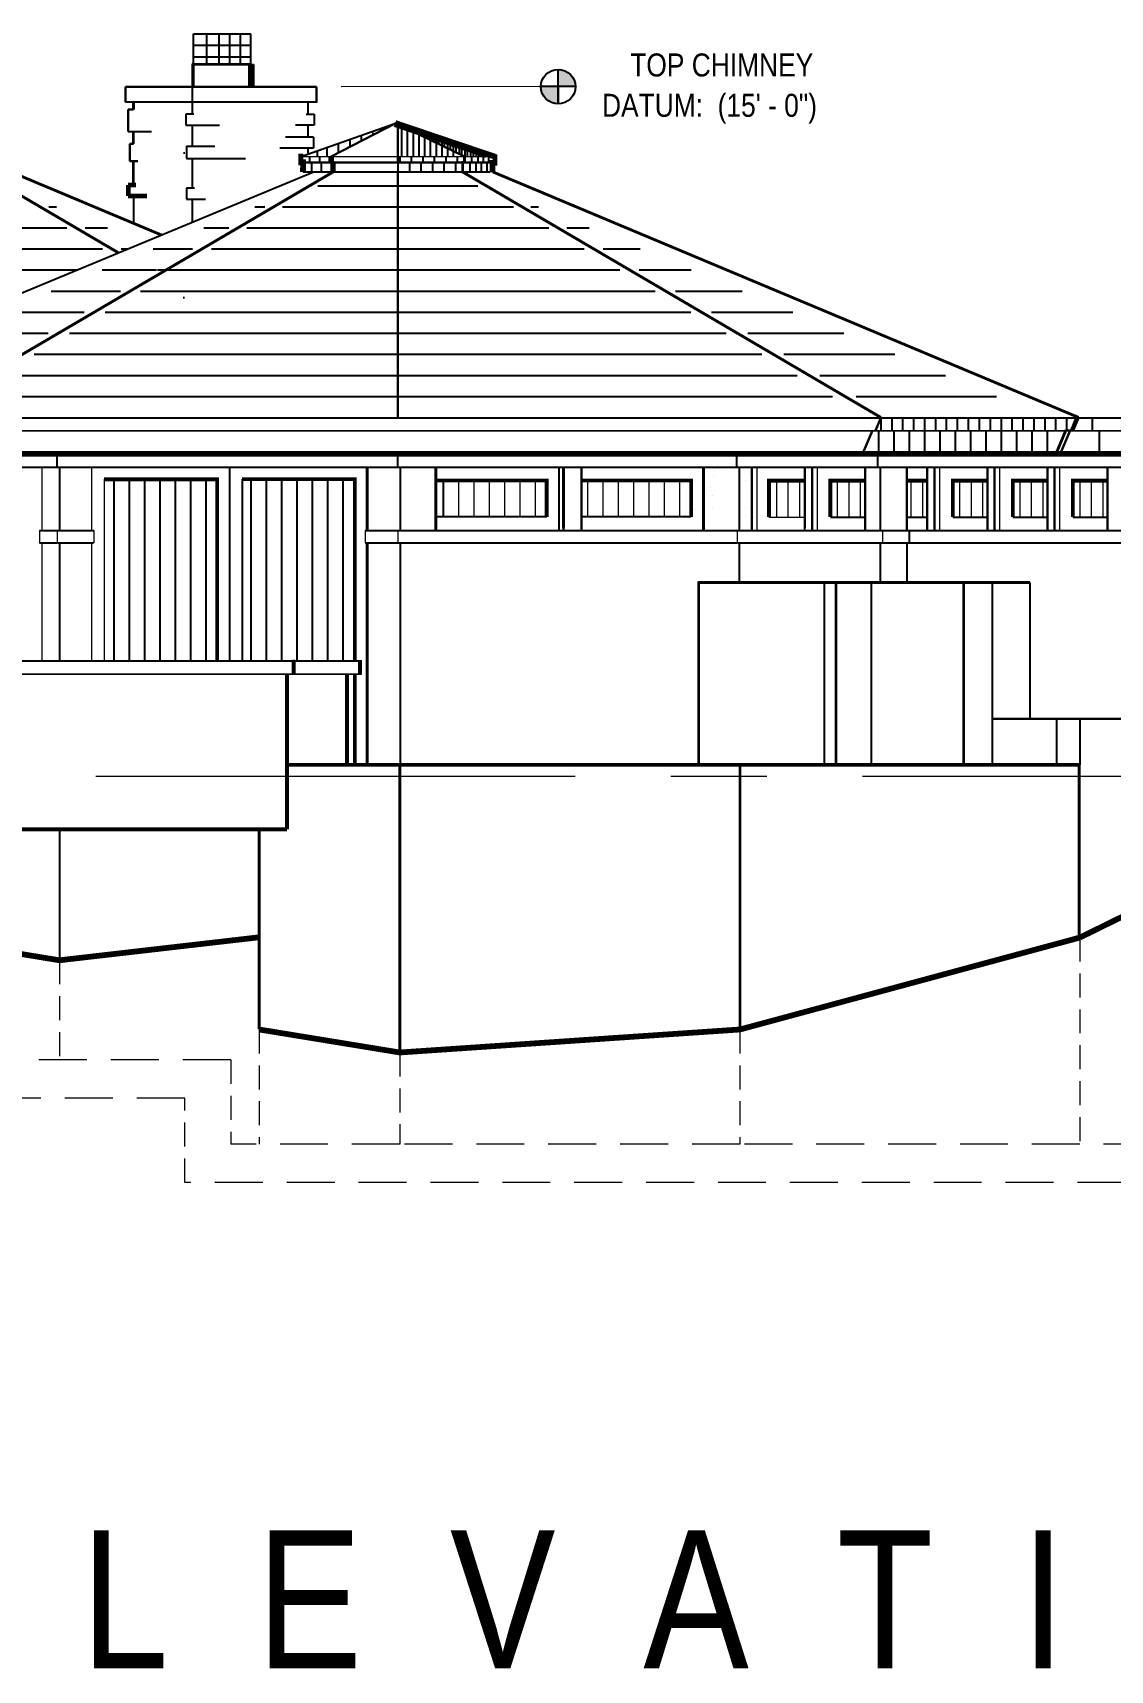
# Model space of a CAD drawing. Header units: inches. Extents: x -10188 to 9179, y -281 to 6710.
# Drawn here: x 2985.7 to 3266.8, y -251.7 to 175.7 of the extents above; entities that cross this region are included whole.
import ezdxf

# ---------------------------------------------------------------- set-up
doc = ezdxf.new("R2010")
doc.units = ezdxf.units.IN
doc.header["$MEASUREMENT"] = 0
doc.linetypes.add('CENTER', pattern=[2, 1.25, -0.25, 0.25, -0.25])
doc.linetypes.add('HIDDEN', pattern=[0.375, 0.25, -0.125])
for name, color, linetype, lineweight in [('FOOTING', 7, 'HIDDEN', 5), ('FOUNDATION', 7, 'HIDDEN', 20), ('GRID LAYOUT', 1, 'Continuous', 9)]:
    doc.layers.add(name, color=color, linetype=linetype, lineweight=lineweight)
for name, color, linetype in [('LLTEXT', 7, 'Continuous'), ('NORTH_ELEVATION', 7, 'Continuous'), ('SOUTH_ELEVATION', 7, 'Continuous'), ('SOUTH_ELEVATION_TEXT', 7, 'Continuous')]:
    doc.layers.add(name, color=color, linetype=linetype)
doc.styles.add('ARCHENT', font='technical.ttf', dxfattribs={"height": 6})

msp = doc.modelspace()

# ---------------------------------------------------------------- hatches: boundary and pattern name
at = {"layer": 'NORTH_ELEVATION', "linetype": 'Continuous', "ltscale": 0.5}
h = msp.add_hatch(dxfattribs=at)
h.set_pattern_fill('AR-SAND', color=27, scale=36, style=0)
h.set_pattern_definition([(37.5004, (2726.44, 943.847), (-2.2683, 69.3656), [0, -54.72, 0, -61.2, 0, -58.5]), (7.5, (2726.44, 943.85), (63.711, 101.598), [0, -29.52, 0, -49.32, 0, -18.9]), (327.5004, (2682.16, 943.847), (112.109, 0.2046), [0, -18, 0, -64.8, 0, -84.6]), (317.5, (2682.16, 943.85), (108.22, 31.597), [0, -9, 0, -42.48, 0, -48.6])])
h.paths.add_polyline_path([(3032.26, 156.63), (3021.57, 156.63), (3021.58, 50.63), (3023.59, 50.63), (3023.59, 46.63), (3021.61, 46.63), (3021.61, 44.63), (3032.26, 44.63)])
at = {"layer": 'SOUTH_ELEVATION_TEXT', "linetype": 'Continuous', "ltscale": 0.5}
h = msp.add_hatch(color=7, dxfattribs=at)
h.paths.add_polyline_path([(3122.79, 166.14), (3122.79, 161.64), (3127.29, 161.64, 0.414214)])
h.paths.add_polyline_path([(3122.79, 157.14), (3122.79, 161.64), (3118.29, 161.64, 0.414214)])

# ---------------------------------------------------------------- linework, layer by layer
at = {"layer": 'FOOTING', "lineweight": 5, "ltscale": 50}
for p, q in [((3037.36, -92.41), (2800.93, -92.41)), ((3025.36, -102.41), (2812.93, -102.41)), ((3081.48, -114.38), (3037.36, -114.38)), ((3170.2, -114.38), (3081.48, -114.38)), ((3258.87, -114.38), (3170.2, -114.38)), ((3277.49, -114.38), (3258.87, -114.38)), ((3289.49, -124.38), (3025.36, -124.38))]:
    msp.add_line(p, q, dxfattribs=at)
at = {"layer": 'FOOTING', "ltscale": 25}
for p, q in [((3037.36, -92.41), (3037.36, -114.38)), ((3025.36, -124.38), (3025.36, -102.41))]:
    msp.add_line(p, q, dxfattribs=at)
at = {"layer": 'FOUNDATION', "ltscale": 25}
for p, q in [((3258.87, -60.46), (3258.87, -114.38)), ((2992.71, -66.39), (2992.71, -92.41)), ((3044.79, -84.46), (3044.79, -114.38)), ((3170.2, -84.46), (3170.2, -114.38)), ((3081.48, -90.46), (3081.48, -114.38))]:
    msp.add_line(p, q, dxfattribs=at)
at = {"layer": 'GRID LAYOUT', "color": 7, "linetype": 'CENTER', "lineweight": 5, "ltscale": 100}
msp.add_line((3122.77, 161.64), (3066.21, 161.63), dxfattribs=at)
at = {"layer": 'GRID LAYOUT', "color": 1, "linetype": 'CENTER', "lineweight": 5, "ltscale": 100}
msp.add_line((3327.19, -18.38), (2558.87, -18.39), dxfattribs=at)
at = {"layer": 'NORTH_ELEVATION', "color": 27, "linetype": 'Continuous', "ltscale": 0.5}
for p, q in [((3027.31, 161.63), (3027.31, 154.47)), ((3057.5, 157.4), (3057.5, 154.42)), ((3027.31, 151.63), (3027.31, 146.11)), ((3057.5, 151.59), (3057.5, 148.46)), ((3057.5, 145.58), (3057.5, 143.99)), ((3027.31, 142.86), (3027.31, 135.13)), ((3027.31, 132.29), (3027.31, 126.24)), ((3159.42, 32.22), (3159.42, -11.88)), ((3192.21, 32.22), (3192.21, -15.38)), ((3195.27, 32.22), (3195.27, -11.88)), ((3204.44, 32.22), (3204.44, -15.38)), ((3235.96, 32.22), (3235.96, -15.38)), ((3245.82, 32.22), (3245.82, -3.38)), ((3252.74, -3.38), (3252.74, -15.38)), ((3258.87, -3.38), (3258.87, -15.38))]:
    msp.add_line(p, q, dxfattribs=at)
at = {"layer": 'NORTH_ELEVATION', "color": 27, "linetype": 'Continuous', "lineweight": 20, "ltscale": 0.5}
for p, q in [((3029.52, 151.72, 8.93), (3029.52, 151.72, 8.93)), ((3012.29, 141.96), (3012.29, 141.96)), ((3012.47, 144.32), (3012.47, 144.32)), ((3206.65, 32.34, 8.93), (3206.65, 32.34, 8.93))]:
    msp.add_line(p, q, dxfattribs=at)
at = {"layer": 'NORTH_ELEVATION', "color": 5, "linetype": 'Continuous', "ltscale": 0.5}
for p, q in [((3055.77, 143.38), (3080.43, 152.07)), ((3092.86, 49.34, 0.02), (3092.86, 59.06, 0.02))]:
    msp.add_line(p, q, dxfattribs=at)
at = {"layer": 'NORTH_ELEVATION', "color": 5, "linetype": 'Continuous', "lineweight": 30, "ltscale": 0.5}
for q in [(3063.59, 143.38), (3098.36, 143.38)]:
    msp.add_line((3080.43, 152.07), q, dxfattribs=at)
at = {"layer": 'NORTH_ELEVATION', "color": 251, "linetype": 'Continuous', "lineweight": 20, "ltscale": 0.5}
msp.add_line((3055.77, 143.38), (3106.25, 143.38), dxfattribs=at)
at = {"layer": 'NORTH_ELEVATION', "color": 251, "linetype": 'Continuous', "ltscale": 0.5}
for p, q in [((3056.21, 141.88), (3056.21, 139.38)), ((3057.95, 143.38), (3057.95, 141.88)), ((3058.45, 141.88), (3058.45, 139.38)), ((3060.5, 143.38), (3060.5, 141.88)), ((3061, 141.88), (3061, 139.38)), ((3063.07, 143.38), (3063.07, 141.88)), ((3063.07, 143.38), (3063.07, 141.88)), ((3063.57, 141.88), (3063.57, 139.38)), ((3063.57, 141.88), (3063.57, 139.38)), ((3063.59, 143.38), (3063.59, 141.88)), ((3063.97, 143.38), (3063.97, 141.88)), ((3064.09, 141.88), (3064.09, 139.38)), ((3064.47, 141.88), (3064.47, 139.38)), ((3080.97, 141.88), (3080.97, 139.38)), ((3080.97, 141.88), (3080.97, 139.38)), ((3081.47, 143.38), (3081.47, 141.88)), ((3083.97, 141.88), (3083.97, 139.38)), ((3084.47, 143.38), (3084.47, 141.88)), ((3086.97, 141.88), (3086.97, 139.38)), ((3087.47, 143.38), (3087.47, 141.88)), ((3089.97, 141.88), (3089.97, 139.38)), ((3090.47, 143.38), (3090.47, 141.88)), ((3092.97, 141.88), (3092.97, 139.38)), ((3093.47, 143.38), (3093.47, 141.88)), ((3095.97, 141.88), (3095.97, 139.38)), ((3096.47, 143.38), (3096.47, 141.88)), ((3099.72, 141.88), (3099.72, 139.38)), ((3100.22, 143.38), (3100.22, 141.88)), ((3101.3, 141.92), (3101.3, 139.42)), ((3101.8, 143.42), (3101.8, 141.92)), ((3102.72, 141.88), (3102.72, 139.38)), ((3103.22, 143.38), (3103.22, 141.88)), ((3104.14, 141.84), (3104.14, 139.34)), ((3104.64, 143.34), (3104.64, 141.84)), ((3056.27, 139.38), (3104.98, 139.38))]:
    msp.add_line(p, q, dxfattribs=at)
at = {"layer": 'NORTH_ELEVATION', "color": 7, "linetype": 'Continuous', "ltscale": 0.5}
for p, q in [((3056.46, 141.88), (3104.98, 141.88)), ((3105.66, 141.75), (3105.66, 139.25)), ((3106.16, 139.25), (3106.16, 139.25)), ((3037.07, 62.29, -1), (3037.07, 11.75, -1.66)), ((3123.06, 45.79), (3123.06, 62.33)), ((3160.71, 46.57), (3160.72, 62.24)), ((3033.82, 59.16, -1.04), (3033.82, 11.79, -1.66)), ((3040.32, 59.18, -1.04), (3040.32, 11.75, -1.66)), ((3119.8, 49.34), (3090.8, 49.34)), ((3157.48, 49.33), (3128.85, 49.34)), ((3193.82, 49.29, 44.94), (3202.83, 49.29, 44.94)), ((3213.7, 49.29, 44.94), (3219.06, 49.29, 44.94)), ((3225.76, 49.29, 44.94), (3234.77, 49.29, 44.94)), ((3241.42, 49.29, 44.94), (3250.42, 49.29, 44.94)), ((3257.07, 49.29, 44.94), (3266.07, 49.29, 44.94)), ((2987.48, 45.79), (3001.65, 45.79)), ((3072.42, 45.79), (3314.12, 45.79)), ((3213.7, 42.54, -0.96), (3213.7, 32.22, -0.73))]:
    msp.add_line(p, q, dxfattribs=at)
at = {"layer": 'NORTH_ELEVATION', "color": 93, "linetype": 'Continuous', "ltscale": 0.5}
for p, q in [((2904.03, 75.17), (3058.82, 139.29)), ((3060.11, 135.79), (3101.84, 135.79)), ((3060.11, 135.79), (3101.84, 135.79)), ((2989.95, 130.29), (2991.94, 130.29)), ((3043.67, 130.29), (3046.3, 130.29)), ((3050.85, 130.29), (3111.09, 130.29)), ((3115.65, 130.29), (3117.64, 130.29)), ((2915.9, 124.79), (2994.65, 124.79)), ((2999.38, 124.79), (3005.21, 124.79)), ((3030.39, 124.79), (3036.87, 124.79)), ((3041.6, 124.79), (3120.35, 124.79)), ((3125.08, 124.79), (3130.91, 124.79)), ((2906.65, 119.29), (3003.9, 119.29)), ((3008.81, 119.29), (3010.53, 119.29)), ((3017.11, 119.29), (3027.44, 119.29)), ((3032.35, 119.29), (3129.6, 119.29)), ((3134.5, 119.29), (3144.19, 119.29)), ((2897.39, 113.79), (2997.26, 113.79)), ((3003.84, 113.79), (3018.02, 113.79)), ((3018.23, 113.79), (3031.77, 113.79)), ((3023.09, 113.79), (3138.86, 113.79)), ((3143.93, 113.79), (3157.47, 113.79)), ((2990.56, 108.29), (3008.59, 108.29)), ((3013.84, 108.29), (3148.11, 108.29)), ((3027.66, 108.29), (3045.05, 108.29)), ((3153.36, 108.29), (3170.75, 108.29)), ((2977.28, 102.79), (2999.16, 102.79)), ((3004.58, 102.79), (3157.36, 102.79)), ((3037.09, 102.79), (3058.33, 102.79)), ((3162.79, 102.79), (3184.03, 102.79)), ((2964.01, 97.29), (2989.73, 97.29)), ((2995.33, 97.29), (3166.62, 97.29)), ((3172.22, 97.29), (3197.3, 97.29)), ((2986.08, 91.79), (3175.87, 91.79)), ((3181.65, 91.79), (3210.58, 91.79)), ((2976.82, 86.29), (3185.13, 86.29)), ((3191.08, 86.29), (3223.86, 86.29)), ((2967.57, 80.79), (3194.38, 80.79)), ((3200.5, 80.79), (3237.13, 80.79)), ((3206.97, 75.29), (3206.97, 71.79)), ((3209.79, 75.29), (3209.79, 71.79)), ((3212.62, 75.29), (3212.62, 71.79)), ((3215.5, 75.29), (3215.5, 71.79)), ((3218.33, 75.29), (3218.33, 71.79)), ((3221.2, 75.29), (3221.2, 71.79)), ((3224.03, 75.29), (3224.03, 71.79)), ((3226.9, 75.29), (3226.9, 71.79)), ((3229.73, 75.29), (3229.73, 71.79)), ((3232.61, 75.29), (3232.61, 71.79)), ((3235.44, 75.29), (3235.44, 71.79)), ((3238.31, 75.29), (3238.31, 71.79)), ((3241.14, 75.29), (3241.14, 71.79)), ((3244.01, 75.29), (3244.01, 71.79)), ((3246.84, 75.29), (3246.84, 71.79)), ((3249.72, 75.29), (3249.72, 71.79)), ((3252.55, 75.29), (3252.55, 71.79)), ((3255.37, 75.29), (3255.37, 71.79)), ((3262.09, 75.4), (3262.09, 71.9))]:
    msp.add_line(p, q, dxfattribs=at)
at = {"layer": 'NORTH_ELEVATION', "color": 93, "linetype": 'Continuous', "lineweight": 20, "ltscale": 0.5}
for p, q in [((3083.29, 137.24), (3083.29, 137.24)), ((3055.34, 136.16), (3055.34, 136.16)), ((3097.75, 135.18), (3097.75, 135.18))]:
    msp.add_line(p, q, dxfattribs=at)
at = {"layer": 'NORTH_ELEVATION', "color": 83, "linetype": 'Continuous', "lineweight": 20, "ltscale": 0.5}
msp.add_line((3012.64, 119.24), (3012.64, 119.24), dxfattribs=at)
at = {"layer": 'NORTH_ELEVATION', "color": 49, "linetype": 'Continuous', "ltscale": 0.5}
for p, q in [((2992.02, 65.79), (2992.02, 62.29)), ((3080.89, 65.79), (3080.89, 62.29)), ((3169.33, 65.79), (3169.33, 62.29)), ((3206.09, 65.79), (3206.09, 62.29)), ((3214.36, 45.79), (3214.36, 42.54))]:
    msp.add_line(p, q, dxfattribs=at)
at = {"layer": 'NORTH_ELEVATION', "color": 49, "linetype": 'Continuous', "lineweight": 20, "ltscale": 0.5}
for p, q in [((2988.06, 62.29), (2988.06, 45.79)), ((2988.06, 42.54), (2988.06, 11.75))]:
    msp.add_line(p, q, dxfattribs=at)
at = {"layer": 'NORTH_ELEVATION', "color": 7, "linetype": 'Continuous', "lineweight": 20, "ltscale": 0.5}
for p, q in [((3001.08, 62.12, 0), (3001.08, 45.79, 0)), ((3004.33, 59.15, 0), (3004.33, 11.75, 0)), ((3177.76, 49.29), (3187.09, 49.29)), ((2987.48, 45.79), (2987.49, 42.54)), ((2992.14, 45.79), (2992.14, 42.54, -0.67)), ((3001.65, 45.79, 0), (3001.65, 42.54, 0)), ((3072.42, 45.79, -0.45), (3072.42, 42.54, -0.45)), ((3081, 45.79), (3081, 42.54, -0.67)), ((3169.45, 45.79), (3169.45, 42.54, -0.67)), ((3207.35, 45.79), (3207.35, 42.54, -0.67)), ((3001.08, 42.54, 0), (3001.08, 11.75, 0))]:
    msp.add_line(p, q, dxfattribs=at)
at = {"layer": 'NORTH_ELEVATION', "color": 37, "linetype": 'Continuous', "lineweight": 20, "ltscale": 0.5}
for p, q in [((3163.33, 60.11), (3163.33, 60.11)), ((3089.97, 59.2), (3089.97, 59.2)), ((3163.16, 51.53, 0.62), (3163.16, 51.53, 0.62)), ((3162.07, 48.01, 0.62), (3162.07, 48.01, 0.62))]:
    msp.add_line(p, q, dxfattribs=at)
at = {"layer": 'NORTH_ELEVATION', "color": 49, "linetype": 'Continuous', "lineweight": 30, "ltscale": 0.5}
msp.add_line((3213.7, 62.29, -1), (3213.7, 45.79, -1), dxfattribs=at)
at = {"layer": 'NORTH_ELEVATION', "color": 5, "linetype": 'Continuous', "lineweight": 9, "ltscale": 0.5}
for p, q in [((3096.86, 49.34, 0.02), (3096.86, 59.06, 0.02)), ((3100.86, 49.34, 0.02), (3100.86, 59.06, 0.02)), ((3104.86, 49.34, 0.02), (3104.86, 59.06, 0.02)), ((3108.86, 49.34, 0.02), (3108.86, 59.06, 0.02)), ((3112.86, 49.34, 0.02), (3112.86, 59.06, 0.02)), ((3116.86, 49.34, 0.02), (3116.86, 59.06, 0.02)), ((3130.55, 49.34, 0.02), (3130.55, 59.06, 0.02)), ((3134.55, 49.34, 0.02), (3134.55, 59.06, 0.02)), ((3138.55, 49.33, 0.02), (3138.55, 59.06, 0.02)), ((3142.55, 49.33, 0.02), (3142.55, 59.06, 0.02)), ((3146.55, 49.33, 0.02), (3146.55, 59.06, 0.02)), ((3150.55, 49.33, 0.02), (3150.55, 59.06, 0.02)), ((3154.55, 49.33, 0.02), (3154.55, 59.06, 0.02))]:
    msp.add_line(p, q, dxfattribs=at)
at = {"layer": 'NORTH_ELEVATION', "color": 37, "linetype": 'Continuous', "ltscale": 0.5}
for p, q in [((3098.49, 58.62), (3098.49, 58.62)), ((3090.84, 53.68), (3090.84, 53.68)), ((3090.51, 48.67), (3090.51, 48.67)), ((3090.84, 50.49), (3090.84, 50.49))]:
    msp.add_line(p, q, dxfattribs=at)
at = {"layer": 'NORTH_ELEVATION', "color": 47, "linetype": 'Continuous', "ltscale": 0.5}
for p, q in [((3128.85, 58.85, 42.21), (3157.48, 58.85, 43.09)), ((3128.85, 58.85, -2.86), (3157.41, 58.85, -1.98)), ((3157.48, 49.33), (3157.48, 58.85)), ((3186.43, 58.8, 44.21), (3178.85, 58.8, 44.45)), ((3186.43, 58.8, -0.86), (3180.57, 58.8, -0.68))]:
    msp.add_line(p, q, dxfattribs=at)
at = {"layer": 'NORTH_ELEVATION', "color": 37, "linetype": 'Continuous', "lineweight": 9, "ltscale": 0.5}
msp.add_line((3092.84, 55.48), (3092.84, 55.48), dxfattribs=at)
at = {"layer": 'NORTH_ELEVATION', "color": 27}
msp.add_line((3235.96, -3.38), (3288.83, -3.38), dxfattribs=at)
at = {"layer": 'NORTH_ELEVATION', "color": 27, "lineweight": 30}
msp.add_line((3235.96, -3.38), (3295.54, -3.38), dxfattribs=at)
at = {"layer": 'NORTH_ELEVATION', "color": 27, "lineweight": 50}
msp.add_line((3258.7, -15.38), (3052.07, -15.38), dxfattribs=at)
at = {"layer": 'NORTH_ELEVATION', "color": 5, "linetype": 'Continuous', "ltscale": 0.5}
for points, const_width in [([(3080.43, 152.07), (3055.77, 143.38)], 0.5), ([(3080.29, 152.16), (3106.25, 143.38)], 1.5)]:
    msp.add_lwpolyline(points, dxfattribs=dict(at, const_width=const_width))
at = {"layer": 'NORTH_ELEVATION', "color": 251, "linetype": 'Continuous', "ltscale": 0.5}
for points, const_width in [([(3056.27, 143.38), (3055.77, 143.38), (3055.77, 141.88), (3056.27, 141.88), (3056.21, 139.38)], 1.5), ([(3056.46, 141.88), (3104.98, 141.88)], 0.5), ([(3105.66, 143.25), (3106.16, 143.25), (3106.16, 141.75), (3105.66, 141.75), (3105.66, 139.25)], 1.5)]:
    msp.add_lwpolyline(points, dxfattribs=dict(at, const_width=const_width))
at = {"layer": 'NORTH_ELEVATION', "color": 93, "linetype": 'Continuous', "ltscale": 0.5}
for points, const_width in [([(3064.09, 139.38), (2954.98, 75.29)], 0.75), ([(2972.16, 139.38), (3008.09, 118.27)], 0.75), ([(2980.07, 139.38), (3019.3, 122.92)], 0.75), ([(3097.86, 139.38), (3206.97, 75.29)], 0.75), ([(3105.77, 139.38), (3258.54, 75.29)], 0.75), ([(2599.18, 75.17), (3546.67, 75.17)], 0.5), ([(2600.62, 71.79), (3545.23, 71.8)], 0.5), ([(3256.84, 71.91), (3254.82, 71.9)], 0.5)]:
    msp.add_lwpolyline(points, dxfattribs=dict(at, const_width=const_width))
at = {"layer": 'NORTH_ELEVATION', "color": 27, "linetype": 'Continuous', "ltscale": 0.5, "const_width": 0.5}
msp.add_lwpolyline([(3012.05, 133.11), (3012.05, 125.96)], dxfattribs=at)
at = {"layer": 'NORTH_ELEVATION', "color": 7, "linetype": 'Continuous', "ltscale": 0.5}
for points, const_width in [([(3368.88, 62.29), (2783.22, 62.29)], 0.5), ([(3071.6, 11.75), (2583.34, 11.75), (2583.34, 8.04)], 0.5), ([(3052.07, 8.28), (3052.07, -32.22)], 1), ([(3053.81, 11.75), (3053.81, 8.28)], 1), ([(3067.72, 8.28), (3067.72, -15.38)], 1), ([(3071.08, 11.75), (3071.08, 8.29)], 1), ([(2583.34, 8.29), (3071.57, 8.29)], 0.5), ([(3052.07, -32.22), (2584.84, -32.21)], 1)]:
    msp.add_lwpolyline(points, dxfattribs=dict(at, const_width=const_width))
at = {"layer": 'NORTH_ELEVATION', "color": 37, "linetype": 'Continuous', "ltscale": 0.5, "const_width": 0.5}
msp.add_lwpolyline([(3187.09, 62.29), (3187.09, 45.79)], dxfattribs=at)
at = {"layer": 'NORTH_ELEVATION', "color": 49, "linetype": 'Continuous', "ltscale": 0.5, "const_width": 1}
for points, elevation in [([(3004.33, 59.16), (3033.82, 59.16), (3033.82, 11.75)], 2.29), ([(3040.32, 59.18), (3069.74, 59.18), (3069.74, 12)], 0.99), ([(3069.74, 8.06), (3069.74, -15.38)], 0.99)]:
    msp.add_lwpolyline(points, dxfattribs=dict(at, elevation=elevation))
at = {"layer": 'NORTH_ELEVATION', "color": 7, "linetype": 'Continuous', "ltscale": 0.5}
for points, const_width, elevation in [([(3090.92, 58.85), (3119.8, 58.85), (3119.8, 49.34)], 1, 45), ([(3128.85, 58.85), (3157.48, 58.85), (3157.48, 49.33)], 1, 45), ([(3187.09, 58.8), (3177.76, 58.8), (3177.76, 49.29)], 1, 45), ([(3202.83, 58.8), (3193.79, 58.8), (3193.79, 49.29)], 1, 89.89), ([(3219.06, 58.8), (3213.7, 58.8)], 1, 89.89), ([(3234.77, 58.8), (3225.73, 58.8), (3225.73, 49.29)], 1, 89.89), ([(3250.42, 58.8), (3241.39, 58.8), (3241.39, 49.29)], 1, 89.89), ([(3266.07, 58.8), (3257.04, 58.8), (3257.04, 49.29)], 1, 89.89), ([(3001.65, 42.54), (2987.49, 42.54)], 0.5, -0.67), ([(3314.12, 42.54), (3072.42, 42.54)], 0.5, -0.67)]:
    msp.add_lwpolyline(points, dxfattribs=dict(at, const_width=const_width, elevation=elevation))
at = {"layer": 'SOUTH_ELEVATION', "color": 27, "linetype": 'Continuous', "ltscale": 0.5}
for p, q in [((3027.31, 167.63), (3027.31, 161.63)), ((3027.31, 167.63), (3042.6, 167.63)), ((3025.7, 154.47), (3025.7, 151.62)), ((3027.73, 154.47), (3025.7, 154.47)), ((3057.08, 154.42), (3059.11, 154.42)), ((3059.11, 154.42), (3059.11, 151.57)), ((3010.65, 149.98, 1.23), (3016.75, 149.98, 1.23)), ((3025.7, 151.62), (3034.42, 151.62)), ((3059.11, 151.57), (3054.23, 151.57)), ((3025.87, 146.11), (3025.87, 142.86)), ((3025.87, 146.11), (3033.2, 146.11)), ((3058.94, 145.58), (3050.21, 145.58)), ((3058.94, 148.46), (3051.69, 148.46)), ((3058.94, 148.46), (3058.94, 145.58)), ((3025.87, 142.86), (3041.26, 142.86)), ((3025.87, 135.13), (3025.87, 132.29)), ((3027.91, 135.13), (3025.87, 135.13)), ((3025.87, 132.29), (3030.76, 132.29)), ((3245.82, 32.22), (3159.09, 32.22))]:
    msp.add_line(p, q, dxfattribs=at)
at = {"layer": 'SOUTH_ELEVATION', "color": 23, "linetype": 'Continuous', "ltscale": 0.5}
for p, q in [((3027.63, 167.46), (3042.6, 167.46)), ((3027.63, 167.46), (3027.63, 161.46)), ((3159.42, 9.89), (3159.42, -9.06))]:
    msp.add_line(p, q, dxfattribs=at)
at = {"layer": 'SOUTH_ELEVATION', "color": 27, "linetype": 'Continuous', "lineweight": 30, "ltscale": 0.5}
for p, q in [((3059.75, 161.63), (3009.92, 161.63)), ((3009.92, 161.63), (3009.92, 157.63)), ((3059.75, 161.63), (3059.75, 157.63)), ((3011.09, 146.7, 1.23), (3011.09, 142.23, 1.23)), ((3011.97, 146.7, 1.23), (3011.09, 146.7, 1.23)), ((3011.09, 142.23, 1.23), (3013.13, 142.23, 1.23))]:
    msp.add_line(p, q, dxfattribs=at)
at = {"layer": 'SOUTH_ELEVATION', "color": 27, "linetype": 'Continuous', "lineweight": 30, "ltscale": 50}
for p, q in [((3010.65, 155.65, 1.23), (3011.99, 155.65, 1)), ((3010.65, 149.98, 1.23), (3010.65, 155.65, 1.23)), ((3011.09, 142.23, 1.23), (3011.98, 142.23, 1))]:
    msp.add_line(p, q, dxfattribs=at)
at = {"layer": 'SOUTH_ELEVATION', "color": 27, "linetype": 'Continuous', "lineweight": 20, "ltscale": 0.75}
for p, q in [((3029.58, 151.45, 9.93), (3029.58, 151.45, 9.93)), ((3206.71, 32.08, 9.93), (3206.71, 32.08, 9.93))]:
    msp.add_line(p, q, dxfattribs=at)
at = {"layer": 'SOUTH_ELEVATION', "color": 4, "linetype": 'Continuous', "ltscale": 0.5}
for p, q in [((3077.43, 150.83), (3077.43, 150.52)), ((3081.94, 150.81), (3081.94, 143.38)), ((3083.43, 150.31), (3083.43, 143.38)), ((3084.94, 149.8), (3084.94, 143.38)), ((3062.43, 145.73), (3062.43, 143.38)), ((3065.43, 146.78), (3065.43, 144.33)), ((3068.43, 147.84), (3068.43, 145.88)), ((3071.43, 148.9), (3071.43, 147.43)), ((3074.43, 149.59), (3074.43, 148.98)), ((3086.43, 149.16), (3086.43, 143.38)), ((3087.94, 148.43), (3087.94, 143.38)), ((3089.43, 147.71), (3089.43, 143.38)), ((3090.94, 146.98), (3090.94, 143.38)), ((3092.43, 146.25), (3092.43, 143.38)), ((3093.94, 145.52), (3093.94, 143.38)), ((3059.96, 144.62), (3059.96, 143.38)), ((3095.43, 144.8), (3095.43, 143.38))]:
    msp.add_line(p, q, dxfattribs=at)
at = {"layer": 'SOUTH_ELEVATION', "color": 6, "linetype": 'Continuous', "lineweight": -3, "ltscale": 50}
msp.add_line((3080.04, 151.45), (3103.96, 143.36), dxfattribs=at)
at = {"layer": 'SOUTH_ELEVATION', "color": 5, "linetype": 'Continuous', "lineweight": 30, "ltscale": 50}
msp.add_line((3080.97, 143.38), (3080.97, 151.93), dxfattribs=at)
at = {"layer": 'SOUTH_ELEVATION', "color": 5, "linetype": 'Continuous', "ltscale": 0.5}
for p, q in [((3086.43, 149.29), (3086.43, 149.16)), ((3087.09, 149.4), (3087.09, 148.84)), ((3087.94, 148.78), (3087.94, 148.43)), ((3088.58, 149.07), (3088.58, 148.12)), ((3089.43, 148.28), (3089.43, 147.71)), ((3090.09, 148.38), (3090.09, 147.39)), ((3090.94, 147.77), (3090.94, 146.98)), ((3091.58, 148.05), (3091.58, 146.66)), ((3092.43, 147.26), (3092.43, 146.25)), ((3093.09, 147.37), (3093.09, 145.93)), ((3093.94, 146.75), (3093.94, 145.52)), ((3094.58, 147.04), (3094.58, 145.21)), ((3095.43, 146.25), (3095.43, 144.8)), ((3096.09, 146.35), (3096.09, 144.48)), ((3096.94, 145.74), (3096.94, 144.07)), ((3097.58, 146.31), (3097.58, 143.75)), ((3099.09, 145.79), (3099.09, 143.38)), ((3098.43, 145.23), (3098.43, 143.38)), ((3099.93, 144.72), (3099.93, 143.38)), ((3100.58, 145.01), (3100.58, 143.38)), ((3101.43, 144.22), (3101.43, 143.38)), ((3102.08, 144.38), (3102.08, 143.38)), ((3102.93, 143.71), (3102.93, 143.38)), ((3006.86, 59.15, 1.31), (3006.86, 11.75, 0.83)), ((3010.86, 59.15, 1.31), (3010.86, 11.75, 0.83)), ((3014.86, 59.15, 1.31), (3014.86, 11.75, 0.83)), ((3018.86, 59.15, 1.31), (3018.86, 11.75, 0.83)), ((3022.86, 59.15, 1.31), (3022.86, 11.75, 0.83)), ((3026.86, 59.15, 1.31), (3026.86, 11.75, 0.83)), ((3030.86, 59.15, 1.31), (3030.86, 11.75, 0.83)), ((3042.61, 58.89, 0.81), (3042.61, 11.75, 0.33)), ((3046.61, 58.89, 0.81), (3046.61, 11.75, 0.33)), ((3050.61, 58.89, 0.81), (3050.61, 11.75, 0.33)), ((3054.61, 58.89, 0.81), (3054.61, 11.75, 0.33)), ((3058.61, 58.89, 0.81), (3058.61, 11.75, 0.33)), ((3062.61, 59.15, 0.81), (3062.61, 11.75, 0.33)), ((3066.62, 58.89, 0.31), (3066.62, 11.75, -0.16))]:
    msp.add_line(p, q, dxfattribs=at)
at = {"layer": 'SOUTH_ELEVATION', "color": 7, "linetype": 'Continuous', "lineweight": 30, "ltscale": 50}
for p, q in [((3080.97, 141.88), (3080.97, 143.38)), ((3202.28, 66.01), (3204.78, 71.9)), ((3253.85, 66.01), (3256.35, 71.9)), ((3128.85, 62.31), (3128.85, 45.79)), ((3173.29, 62.29), (3173.29, 45.79)), ((3187.09, 62.29), (3187.09, 46.51)), ((3189.03, 62.29), (3189.03, 45.79)), ((3202.83, 62.29), (3202.83, 45.79)), ((3219.06, 62.29), (3219.06, 45.79)), ((3220.97, 62.29), (3220.97, 45.79)), ((3234.77, 62.29), (3234.77, 45.79)), ((3236.62, 62.29), (3236.62, 45.79)), ((3250.42, 62.29), (3250.42, 45.79)), ((3252.27, 62.29), (3252.27, 45.79)), ((3266.07, 62.29), (3266.07, 45.79)), ((3053.81, 12), (3053.81, 8.28))]:
    msp.add_line(p, q, dxfattribs=at)
at = {"layer": 'SOUTH_ELEVATION', "color": 93, "linetype": 'Continuous', "lineweight": 30, "ltscale": 50}
for p, q in [((3080.97, 75.29), (3080.97, 139.38)), ((3205.53, 71.9), (3207.02, 75.4)), ((3257.1, 71.9), (3258.59, 75.4))]:
    msp.add_line(p, q, dxfattribs=at)
at = {"layer": 'SOUTH_ELEVATION', "color": 27, "linetype": 'Continuous', "lineweight": 60, "ltscale": 0.5}
for p, q in [((3010.61, 135.96), (3010.61, 133.11)), ((3012.64, 135.96), (3010.61, 135.96)), ((3010.61, 133.11), (3015.49, 133.11))]:
    msp.add_line(p, q, dxfattribs=at)
at = {"layer": 'SOUTH_ELEVATION', "color": 93, "linetype": 'Continuous', "lineweight": 20, "ltscale": 0.75}
msp.add_line((3052.13, 134.87, 1), (3052.13, 134.87, 1), dxfattribs=at)
at = {"layer": 'SOUTH_ELEVATION', "color": 93, "linetype": 'Continuous', "lineweight": 20, "ltscale": 0.5}
for p, q in [((3053.88, 135.71), (3053.88, 135.71)), ((3243.94, 72.55), (3243.94, 72.55))]:
    msp.add_line(p, q, dxfattribs=at)
at = {"layer": 'SOUTH_ELEVATION', "color": 83, "linetype": 'Continuous', "lineweight": 20, "ltscale": 0.5}
msp.add_line((2989.47, 130.23), (2989.47, 130.23), dxfattribs=at)
at = {"layer": 'SOUTH_ELEVATION', "color": 49, "linetype": 'Continuous', "ltscale": 0.5}
for p, q in [((3206.36, 71.87), (3206.36, 65.79)), ((3210.34, 71.87), (3210.34, 65.79)), ((3214.34, 71.87), (3214.34, 65.79)), ((3218.34, 71.87), (3218.34, 65.79)), ((3222.34, 71.87), (3222.34, 65.79)), ((3226.34, 71.87), (3226.34, 65.79)), ((3230.34, 71.87), (3230.34, 65.79)), ((3234.34, 71.87), (3234.34, 65.79)), ((3238.34, 71.87), (3238.34, 65.79)), ((3242.31, 71.87), (3242.31, 65.79)), ((3246.31, 71.87), (3246.31, 65.79)), ((3250.31, 71.87), (3250.31, 65.79)), ((3263.94, 71.87), (3263.94, 65.79))]:
    msp.add_line(p, q, dxfattribs=at)
at = {"layer": 'SOUTH_ELEVATION', "color": 37, "linetype": 'Continuous', "ltscale": 0.25}
for p, q in [((2992.71, 62.29), (2992.71, 45.79)), ((3081.58, 62.29), (3081.58, 45.79)), ((3170.02, 62.29), (3170.02, 45.79)), ((3206.78, 62.29), (3206.78, 45.79)), ((2992.71, 42.54), (2992.71, 11.79)), ((3081.58, 42.54), (3081.58, -15.38)), ((3170.02, 42.54), (3170.02, 32.22)), ((3206.78, 42.54), (3206.78, 32.22)), ((2992.71, -32.21), (2992.71, -66.39))]:
    msp.add_line(p, q, dxfattribs=at)
at = {"layer": 'SOUTH_ELEVATION', "color": 7, "linetype": 'Continuous', "lineweight": 30, "ltscale": 0.5}
msp.add_line((3124.19, 45.79), (3124.19, 62.33), dxfattribs=at)
at = {"layer": 'SOUTH_ELEVATION', "color": 37, "linetype": 'Continuous', "lineweight": 20, "ltscale": 0.75}
for p, q in [((3163.68, 61.23, -0.34), (3163.68, 61.23, -0.34)), ((3203.25, 61.36), (3203.25, 61.36)), ((3219.49, 61.36), (3219.49, 61.36)), ((3235.2, 61.36), (3235.2, 61.36)), ((3250.85, 61.36), (3250.85, 61.36)), ((3266.5, 61.36), (3266.5, 61.36)), ((3162.63, 57.02, -2.04), (3162.63, 57.02, -2.04)), ((3163.01, 54.99, -0.34), (3163.01, 54.99, -0.34))]:
    msp.add_line(p, q, dxfattribs=at)
at = {"layer": 'SOUTH_ELEVATION', "color": 37, "linetype": 'Continuous', "lineweight": 20, "ltscale": 0.5}
for p, q in [((3172.79, 60.59, -0.57), (3172.79, 60.59, -0.57)), ((3203.76, 59.92, -0.57), (3203.76, 59.92, -0.57)), ((3219.99, 59.92, -0.57), (3219.99, 59.92, -0.57)), ((3235.7, 59.92, -0.57), (3235.7, 59.92, -0.57)), ((3251.35, 59.92, -0.57), (3251.35, 59.92, -0.57)), ((3171.6, 58.85, -0.57), (3171.6, 58.85, -0.57)), ((3173.01, 57.56, -0.57), (3173.01, 57.56, -0.57)), ((3173.49, 59.61, -0.57), (3173.49, 59.61, -0.57)), ((3172.77, 51.46, -0.57), (3172.77, 51.46, -0.57)), ((3171.76, 49.55, -0.57), (3171.76, 49.55, -0.57)), ((3173.07, 48.36, -0.57), (3173.07, 48.36, -0.57)), ((3173.61, 49.08, -0.57), (3173.61, 49.08, -0.57))]:
    msp.add_line(p, q, dxfattribs=at)
at = {"layer": 'SOUTH_ELEVATION', "color": 37, "linetype": 'Continuous', "ltscale": 0.5}
for p, q in [((3173.07, 60.58, -0.57), (3173.07, 60.58, -0.57)), ((3124.27, 57.58), (3124.27, 57.58)), ((3173.35, 57.03, -0.57), (3173.35, 57.03, -0.57)), ((3174.6, 49.59, -0.57), (3174.6, 49.59, -0.57)), ((3174.58, 46.36, -0.57), (3174.58, 46.36, -0.57))]:
    msp.add_line(p, q, dxfattribs=at)
at = {"layer": 'SOUTH_ELEVATION', "color": 7, "linetype": 'Continuous', "lineweight": 20, "ltscale": 50}
for p, q in [((3174.61, 62.29), (3174.61, 45.79)), ((3190.34, 62.29), (3190.34, 45.79)), ((3222.28, 62.29), (3222.28, 45.79)), ((3237.94, 62.29), (3237.94, 45.79)), ((3253.59, 62.29), (3253.59, 45.79))]:
    msp.add_line(p, q, dxfattribs=at)
at = {"layer": 'SOUTH_ELEVATION', "color": 37, "linetype": 'Continuous', "ltscale": 0.75}
for p, q in [((3201.3, 60), (3201.3, 60)), ((3217.54, 60), (3217.54, 60)), ((3233.25, 60), (3233.25, 60)), ((3248.9, 60), (3248.9, 60)), ((3264.55, 60), (3264.55, 60)), ((3203.28, 56.49), (3203.28, 56.49)), ((3219.51, 56.49), (3219.51, 56.49)), ((3235.22, 56.49), (3235.22, 56.49)), ((3250.88, 56.49), (3250.88, 56.49)), ((3266.53, 56.49), (3266.53, 56.49)), ((3203.22, 52.44), (3203.22, 52.44)), ((3219.45, 52.44), (3219.45, 52.44)), ((3235.16, 52.44), (3235.16, 52.44)), ((3250.81, 52.44), (3250.81, 52.44)), ((3266.46, 52.44), (3266.46, 52.44))]:
    msp.add_line(p, q, dxfattribs=at)
at = {"layer": 'SOUTH_ELEVATION', "color": 49, "linetype": 'Continuous', "lineweight": 20, "ltscale": 0.75}
msp.add_line((3162.83, 56.31, 0.66), (3162.83, 56.31, 0.66), dxfattribs=at)
at = {"layer": 'SOUTH_ELEVATION', "color": 5, "linetype": 'Continuous', "lineweight": 9, "ltscale": 0.5}
for p, q in [((3179.73, 58.8, 90.32), (3179.73, 49.29, 90.38)), ((3182.73, 58.8, 90.32), (3182.73, 49.29, 90.38)), ((3185.73, 58.8, 90.32), (3185.73, 49.29, 90.38)), ((3195.57, 58.8, 90.32), (3195.57, 49.29, 90.38)), ((3198.57, 58.8, 90.32), (3198.57, 49.29, 90.38)), ((3201.57, 58.8, 90.32), (3201.57, 49.29, 90.38)), ((3214.8, 58.8, 90.32), (3214.8, 49.29, 90.38)), ((3217.8, 58.8, 90.32), (3217.8, 49.29, 90.38)), ((3227.51, 58.8, 90.32), (3227.51, 49.29, 90.38)), ((3230.51, 58.8, 90.32), (3230.51, 49.29, 90.38)), ((3233.51, 58.8, 90.32), (3233.51, 49.29, 90.38)), ((3243.17, 58.8, 90.32), (3243.17, 49.29, 90.38)), ((3246.17, 58.8, 90.32), (3246.17, 49.29, 90.38)), ((3249.17, 58.8, 90.32), (3249.17, 49.29, 90.38)), ((3258.82, 58.8, 90.32), (3258.82, 49.29, 90.38)), ((3261.82, 58.8, 90.32), (3261.82, 49.29, 90.38)), ((3264.82, 58.8, 90.32), (3264.82, 49.29, 90.38))]:
    msp.add_line(p, q, dxfattribs=at)
at = {"layer": 'SOUTH_ELEVATION', "color": 49, "linetype": 'Continuous', "ltscale": 0.75}
msp.add_line((3158.5, 51.34, 0.66), (3158.5, 51.34, 0.66), dxfattribs=at)
at = {"layer": 'SOUTH_ELEVATION', "color": 23, "linetype": 'Continuous', "lineweight": 20, "ltscale": 0.5}
msp.add_line((3233.43, 32.22, 0.43), (3233.43, 32.22, 0.43), dxfattribs=at)
at = {"layer": 'SOUTH_ELEVATION', "color": 3, "ltscale": 25}
for p, q in [((3295.59, -42.38), (3258.87, -60.46)), ((2992.71, -66.39), (2955.91, -60.39)), ((3044.79, -60.39), (2992.71, -66.39)), ((3258.87, -60.46), (3170.2, -84.46)), ((3081.48, -90.46), (3044.79, -84.46)), ((3170.2, -84.46), (3081.48, -90.46))]:
    msp.add_line(p, q, dxfattribs=at)
at = {"layer": 'SOUTH_ELEVATION', "color": 27, "linetype": 'Continuous', "ltscale": 0.5}
for points, const_width in [([(3042.6, 167.63), (3042.6, 161.63)], 1.5), ([(3059.75, 161.63), (3059.75, 157.63), (3009.92, 157.63)], 0.5)]:
    msp.add_lwpolyline(points, dxfattribs=dict(at, const_width=const_width))
at = {"layer": 'SOUTH_ELEVATION', "color": 23, "linetype": 'Continuous', "ltscale": 0.5, "const_width": 1.5}
msp.add_lwpolyline([(3042.91, 167.46), (3042.91, 161.46)], dxfattribs=at)
at = {"layer": 'SOUTH_ELEVATION', "color": 27, "linetype": 'Continuous', "ltscale": 0.5, "const_width": 0.75}
for points, elevation in [([(3011.99, 157.63), (3011.99, 155.67)], 1), ([(3011.98, 149.98), (3011.98, 146.7)], 1), ([(3011.98, 142.23), (3011.98, 135.96)], 1), ([(3159.42, 32.22), (3245.82, 32.22)], 0.43), ([(3159.42, 32.22), (3159.42, -15.38)], 1), ([(3195.27, 32.22), (3195.27, -15.38)], 1), ([(3228.56, 32.22), (3228.56, -15.38)], 1), ([(3081.48, -15.38), (3081.48, -90.46)], 1), ([(3170.2, -15.38), (3170.2, -84.46)], 1), ([(3258.7, -15.38), (3258.69, -60.51)], 1), ([(3044.79, -32.22), (3044.79, -84.46)], 1)]:
    msp.add_lwpolyline(points, dxfattribs=dict(at, elevation=elevation))
at = {"layer": 'SOUTH_ELEVATION', "color": 251, "linetype": 'Continuous', "ltscale": 0.75, "const_width": 0.75}
for points in [[(3063.59, 143.38), (3063.59, 141.88), (3064.09, 141.88), (3064.09, 139.38)], [(3098.36, 143.38), (3098.36, 141.88), (3098.36, 141.88), (3097.86, 141.88), (3097.86, 139.38)]]:
    msp.add_lwpolyline(points, dxfattribs=at)
at = {"layer": 'SOUTH_ELEVATION', "color": 93, "linetype": 'Continuous', "ltscale": 0.5, "const_width": 0.75}
msp.add_lwpolyline([(3258.23, 75.85), (3256.59, 71.78)], dxfattribs=at)
at = {"layer": 'SOUTH_ELEVATION', "color": 49, "linetype": 'Continuous', "ltscale": 0.5, "const_width": 0.75}
msp.add_lwpolyline([(3255.15, 71.78), (3252.63, 65.79)], dxfattribs=at)
at = {"layer": 'SOUTH_ELEVATION', "color": 7, "linetype": 'Continuous', "ltscale": 0.5, "const_width": 1.5}
msp.add_lwpolyline([(3541.93, 65.79), (2603.09, 65.79)], dxfattribs=at)
at = {"layer": 'SOUTH_ELEVATION', "color": 37, "linetype": 'Continuous', "ltscale": 0.5, "const_width": 0.75, "elevation": -0.45}
for points in [[(3072.99, 62.46), (3072.99, 45.79)], [(3072.99, 42.54), (3072.99, -15.38)]]:
    msp.add_lwpolyline(points, dxfattribs=at)
at = {"layer": 'SOUTH_ELEVATION', "color": 7, "linetype": 'Continuous', "ltscale": 0.5, "const_width": 0.75, "elevation": -1.71}
for points in [[(3090.88, 62.33), (3090.88, 45.79)], [(3124.19, 62.33), (3124.19, 46.55)], [(3160.72, 62.24), (3160.72, 45.79)]]:
    msp.add_lwpolyline(points, dxfattribs=at)
at = {"layer": 'SOUTH_ELEVATION', "color": 3, "linetype": 'Continuous', "ltscale": 0.5, "const_width": 1.5, "elevation": 1}
for points in [[(3295.59, -42.38), (3258.87, -60.46)], [(2992.71, -66.39), (2955.91, -60.39)], [(3044.79, -60.39), (2992.71, -66.39)], [(3258.7, -60.51), (3170.2, -84.46)], [(3081.48, -90.46), (3044.79, -84.46)], [(3170.2, -84.46), (3081.48, -90.46)]]:
    msp.add_lwpolyline(points, dxfattribs=at)
at = {"layer": 'SOUTH_ELEVATION_TEXT', "color": 7, "linetype": 'Continuous', "ltscale": 0.5}
for p, q in [((3027.63, 175.46), (3042.6, 175.46)), ((3027.63, 167.46), (3027.63, 175.46)), ((3031.15, 167.46), (3031.15, 175.46)), ((3034.37, 167.46), (3034.37, 175.46)), ((3037.16, 167.46), (3037.16, 175.46)), ((3039.94, 167.46), (3039.94, 175.46)), ((3027.63, 172.46), (3042.6, 172.46)), ((3027.63, 169.46), (3042.6, 169.46)), ((3122.79, 157.14), (3122.79, 166.14)), ((3127.29, 161.64), (3118.29, 161.64)), ((3122.79, 161.64), (3122.79, 157.14))]:
    msp.add_line(p, q, dxfattribs=at)
at = {"layer": 'SOUTH_ELEVATION_TEXT', "color": 7, "linetype": 'Continuous', "ltscale": 0.5, "const_width": 0.5}
msp.add_lwpolyline([(3042.6, 175.46), (3042.6, 167.38)], dxfattribs=at)
at = {"layer": 'SOUTH_ELEVATION_TEXT', "color": 7, "linetype": 'Continuous', "ltscale": 0.5}
msp.add_circle((3122.79, 161.64), 4.5, dxfattribs=at)

# ---------------------------------------------------------------- texts
at = {"layer": 'LLTEXT', "color": 7, "linetype": 'Continuous', "ltscale": 0.5, "insert": (3021.21, -233.46), "char_height": 36, "attachment_point": 5, "style": 'ARCHENT'}
msp.add_mtext('W  E  S  T       E  L  E  V  A  T  I  O  N', dxfattribs=at)
at = {"layer": 'SOUTH_ELEVATION_TEXT', "color": 7, "linetype": 'Continuous', "ltscale": 0.5, "char_height": 6, "attachment_point": 5, "style": 'ARCHENT'}
for s, insert, width in [('TOP CHIMNEY', (3165.45, 167.26), 93.75), ('DATUM:  (15\' - 0")', (3162.26, 155.87), 94.5)]:
    msp.add_mtext(s, dxfattribs=dict(at, insert=insert, width=width))

doc.saveas('drawing.dxf')
